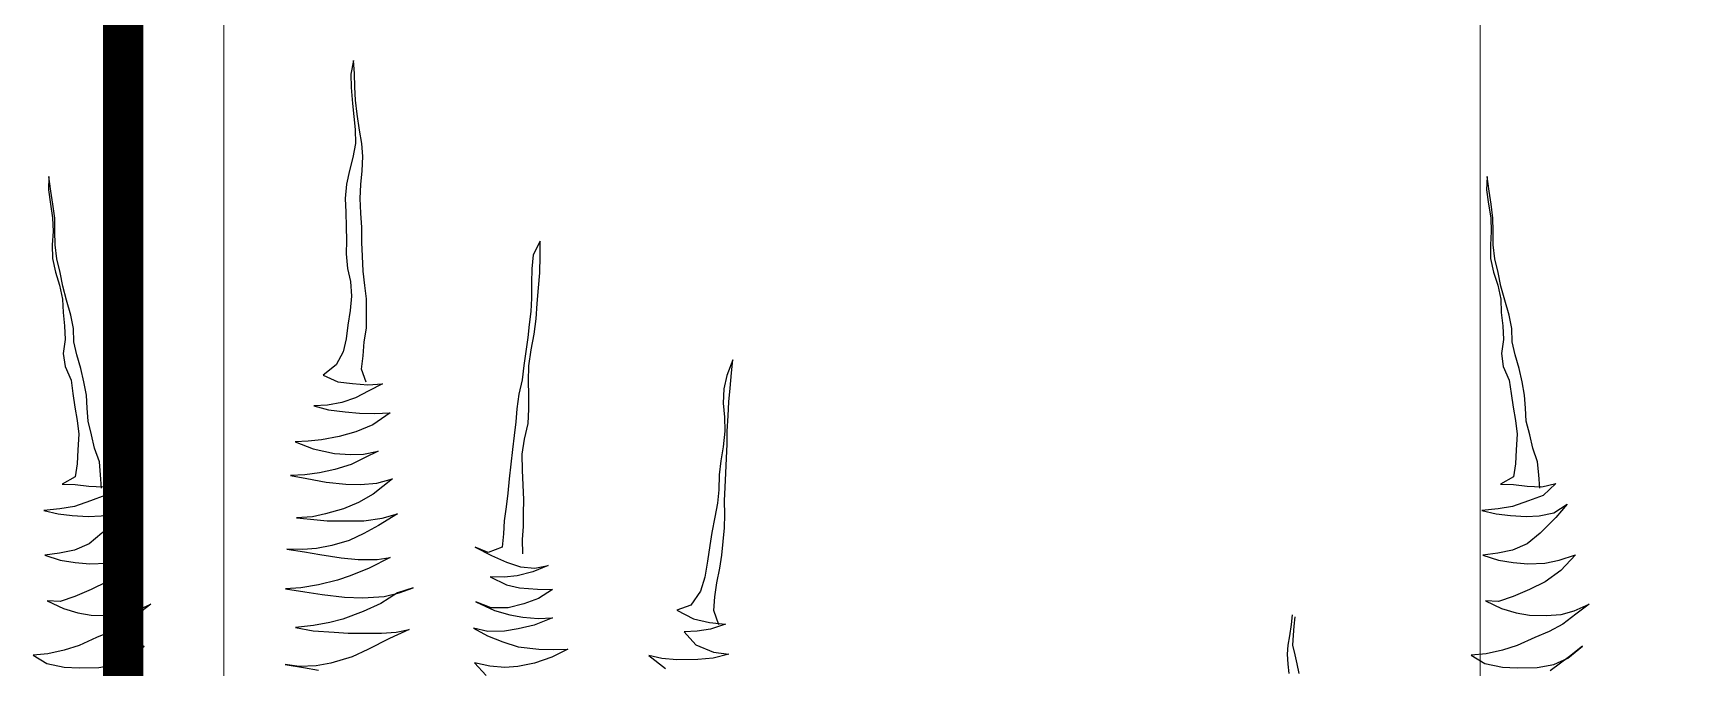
# Model space of a CAD drawing. Header units: metres. Extents: x -58 to 722, y -1100 to 345.
# Drawn here: x 31.491 to 32.314, y 104.508 to 104.823 of the extents above; entities that cross this region are included whole.
import ezdxf

# ---------------------------------------------------------------- set-up
doc = ezdxf.new("R2010")
doc.units = ezdxf.units.M
doc.header["$MEASUREMENT"] = 0
doc.layers.add('FSR_ARQ_002MURO', color=150, linetype='Continuous', lineweight=30)
doc.layers.add('FSR_ARQ_013VENTANAS', color=4, linetype='Continuous', lineweight=5)
doc.layers.add('FSR_ARQ_005VEGETACION', color=64, linetype='Continuous')
doc.layers.add('FSR_ARQ_010MUROBAJO', color=33, linetype='Continuous')

# ---------------------------------------------------------------- blocks, each defined once
blk = doc.blocks.new('arbustos 01')
at = {"layer": 'FSR_ARQ_005VEGETACION', "color": 103}
for p, q in [((189.08572, -31.16725), (189.08583, -31.15973)), ((189.08583, -31.15973), (189.08644, -31.15255)), ((189.08644, -31.15255), (189.08787, -31.1601)), ((189.08787, -31.1601), (189.08777, -31.16745)), ((189.08528, -31.17459), (189.08572, -31.16725)), ((189.08777, -31.16745), (189.08697, -31.17633)), ((189.08449, -31.18228), (189.08528, -31.17459)), ((189.08697, -31.17633), (189.08636, -31.1835)), ((189.08318, -31.19115), (189.08449, -31.18228)), ((189.08636, -31.1835), (189.08558, -31.19067)), ((189.08188, -31.19848), (189.08318, -31.19115)), ((189.08558, -31.19067), (189.0853, -31.19853)), ((189.08127, -31.20566), (189.08188, -31.19848)), ((189.08168, -31.21353), (189.08127, -31.20566)), ((189.0853, -31.19853), (189.0869, -31.20625)), ((189.0869, -31.20625), (189.08869, -31.21345)), ((189.08243, -31.22106), (189.08168, -31.21353)), ((189.08869, -31.21345), (189.0903, -31.221)), ((189.08284, -31.22893), (189.08243, -31.22106)), ((189.0903, -31.221), (189.09104, -31.22887)), ((189.25258, -31.23192), (189.2537, -31.22476)), ((189.2537, -31.22476), (189.25484, -31.21673)), ((189.25508, -31.22409), (189.25395, -31.23194)), ((189.25484, -31.21673), (189.25508, -31.22409)), ((189.08238, -31.23696), (189.08284, -31.22893)), ((189.09104, -31.22887), (189.09077, -31.23639)), ((189.25162, -31.23977), (189.25258, -31.23192)), ((189.25395, -31.23194), (189.25282, -31.23962)), ((189.08194, -31.24482), (189.08238, -31.23696)), ((189.09077, -31.23639), (189.09049, -31.2446)), ((189.25152, -31.24695), (189.25162, -31.23977)), ((189.25282, -31.23962), (189.25254, -31.24714)), ((188.98324, -31.26058), (188.98335, -31.25254)), ((188.98335, -31.25254), (188.98718, -31.25995)), ((189.08182, -31.2532), (189.08194, -31.24482)), ((189.09049, -31.2446), (189.09039, -31.25212)), ((189.09039, -31.25212), (189.09046, -31.25947)), ((189.25142, -31.25448), (189.25152, -31.24695)), ((189.25254, -31.24714), (189.25296, -31.2545)), ((188.98345, -31.26999), (188.98324, -31.26058)), ((188.98718, -31.25995), (188.98793, -31.26782)), ((189.08109, -31.26909), (189.08155, -31.26072)), ((189.08155, -31.26072), (189.08182, -31.2532)), ((189.09046, -31.25947), (189.08983, -31.2675)), ((189.25046, -31.26216), (189.25142, -31.25448)), ((189.25296, -31.2545), (189.25285, -31.26202)), ((188.98419, -31.2782), (188.98345, -31.26999)), ((188.98793, -31.26782), (188.98799, -31.27552)), ((189.08013, -31.27694), (189.08109, -31.26909)), ((189.08983, -31.2675), (189.0882, -31.27483)), ((189.24718, -31.27733), (189.24864, -31.26983)), ((189.24864, -31.26983), (189.25046, -31.26216)), ((189.25121, -31.26952), (189.24889, -31.27684)), ((189.25285, -31.26202), (189.25121, -31.26952)), ((188.98493, -31.28693), (188.98419, -31.2782)), ((188.98799, -31.27552), (188.98805, -31.28407)), ((189.07935, -31.28428), (189.08013, -31.27694)), ((189.0882, -31.27483), (189.08757, -31.28286)), ((189.24502, -31.28516), (189.24718, -31.27733)), ((189.24889, -31.27684), (189.24725, -31.28451)), ((188.9855, -31.29549), (188.98493, -31.28693)), ((188.98805, -31.28407), (188.98846, -31.29143)), ((189.07923, -31.29266), (189.07935, -31.28428)), ((189.08757, -31.28286), (189.08832, -31.29073)), ((189.24268, -31.29334), (189.24502, -31.28516)), ((189.24725, -31.28451), (189.24698, -31.29186)), ((188.98658, -31.30388), (188.9855, -31.29549)), ((188.98846, -31.29143), (188.98939, -31.29862)), ((189.0793, -31.30053), (189.07923, -31.29266)), ((189.08832, -31.29073), (189.08958, -31.29896)), ((189.24121, -31.30084), (189.24268, -31.29334)), ((189.24698, -31.29186), (189.24619, -31.29937)), ((188.98834, -31.31263), (188.98658, -31.30388)), ((188.98939, -31.29862), (188.99015, -31.30581)), ((188.99015, -31.30581), (188.99124, -31.31352)), ((189.08056, -31.30807), (189.0793, -31.30053)), ((189.08958, -31.29896), (189.0905, -31.30649)), ((189.0905, -31.30649), (189.09211, -31.31369)), ((189.24094, -31.30819), (189.24121, -31.30084)), ((189.24619, -31.29937), (189.24575, -31.30689)), ((189.24575, -31.30689), (189.24684, -31.3146)), ((188.98959, -31.32136), (188.98834, -31.31263)), ((188.99124, -31.31352), (188.99233, -31.32123)), ((189.08114, -31.31594), (189.08056, -31.30807)), ((189.08207, -31.3233), (189.08114, -31.31594)), ((189.09211, -31.31369), (189.09595, -31.32093)), ((189.23715, -31.32284), (189.23931, -31.31535)), ((189.23931, -31.31535), (189.24094, -31.30819)), ((189.24684, -31.3146), (189.24589, -31.32177)), ((188.87755, -31.32531), (188.87679, -31.31812)), ((188.87679, -31.31812), (188.88009, -31.32672)), ((188.87829, -31.3337), (188.87755, -31.32531)), ((188.98965, -31.32991), (188.98959, -31.32136)), ((188.99233, -31.32123), (188.99325, -31.32911)), ((189.07938, -31.33043), (189.08207, -31.3233)), ((189.09595, -31.32093), (189.10323, -31.3265)), ((189.23551, -31.33017), (189.23715, -31.32284)), ((189.24589, -31.32177), (189.24254, -31.32924)), ((188.87904, -31.34124), (188.87829, -31.3337)), ((188.88009, -31.32672), (188.8817, -31.33409)), ((188.8817, -31.33409), (188.88211, -31.34196)), ((188.98954, -31.33744), (188.98965, -31.32991)), ((188.99325, -31.32911), (188.99502, -31.337)), ((189.07853, -31.33198), (189.0705, -31.33135)), ((189.0705, -31.33135), (189.07797, -31.33522)), ((189.08692, -31.33123), (189.07853, -31.33198)), ((189.09514, -31.33032), (189.08692, -31.33123)), ((189.10323, -31.3265), (189.09514, -31.33032)), ((189.23405, -31.33768), (189.23551, -31.33017)), ((189.24254, -31.32924), (189.24158, -31.33675)), ((188.87945, -31.34911), (188.87904, -31.34124)), ((188.88211, -31.34196), (188.88132, -31.34982)), ((188.98961, -31.3453), (188.98954, -31.33744)), ((188.99502, -31.337), (188.99611, -31.34522)), ((189.07797, -31.33522), (189.08544, -31.33908)), ((189.08544, -31.33908), (189.09293, -31.34158)), ((189.09293, -31.34158), (189.10078, -31.34322)), ((189.10829, -31.34349), (189.10023, -31.34578)), ((189.10078, -31.34322), (189.10829, -31.34349)), ((189.23361, -31.34485), (189.23405, -31.33768)), ((189.24158, -31.33675), (189.24045, -31.34426)), ((188.87984, -31.35749), (188.87945, -31.34911)), ((188.88132, -31.34982), (188.88121, -31.35751)), ((188.98984, -31.35334), (188.98961, -31.3453)), ((188.99611, -31.34522), (188.99669, -31.35241)), ((188.99669, -31.35241), (188.99762, -31.35994)), ((189.07472, -31.34783), (189.06618, -31.34737)), ((189.06618, -31.34737), (189.07584, -31.354)), ((189.0831, -31.3476), (189.07472, -31.34783)), ((189.09115, -31.34685), (189.0831, -31.3476)), ((189.10023, -31.34578), (189.09115, -31.34685)), ((189.23118, -31.35952), (189.23317, -31.35203)), ((189.23317, -31.35203), (189.23361, -31.34485)), ((189.23916, -31.3516), (189.2382, -31.35911)), ((189.24045, -31.34426), (189.23916, -31.3516)), ((188.87992, -31.36467), (188.87984, -31.35749)), ((188.88121, -31.35751), (188.88212, -31.36624)), ((188.99195, -31.36192), (188.98984, -31.35334)), ((188.9932, -31.37031), (188.99195, -31.36192)), ((188.99762, -31.35994), (188.99854, -31.36765)), ((189.07584, -31.354), (189.08519, -31.35788)), ((189.08519, -31.35788), (189.09439, -31.3604)), ((189.09439, -31.3604), (189.10411, -31.36224)), ((189.10411, -31.36224), (189.11145, -31.36303)), ((189.22955, -31.36685), (189.23118, -31.35952)), ((189.2382, -31.35911), (189.23877, -31.36783)), ((188.88033, -31.37237), (188.87992, -31.36467)), ((188.88212, -31.36624), (188.88338, -31.37395)), ((188.99308, -31.3792), (188.9932, -31.37031)), ((188.99854, -31.36765), (188.99946, -31.3757)), ((189.08092, -31.37031), (189.07273, -31.36866)), ((189.07273, -31.36866), (189.08038, -31.37218)), ((189.0881, -31.37041), (189.08092, -31.37031)), ((189.09699, -31.36984), (189.0881, -31.37041)), ((189.10883, -31.36727), (189.09699, -31.36984)), ((189.11862, -31.36347), (189.10883, -31.36727)), ((189.11145, -31.36303), (189.11862, -31.36347)), ((189.22688, -31.37451), (189.22955, -31.36685)), ((189.23877, -31.36783), (189.23917, -31.37553)), ((188.88073, -31.38076), (188.88033, -31.37237)), ((188.88338, -31.37395), (188.8843, -31.38166)), ((188.99263, -31.38723), (188.99308, -31.3792)), ((188.99946, -31.3757), (189.00037, -31.38392)), ((189.08038, -31.37218), (189.08768, -31.37587)), ((189.08768, -31.37587), (189.0967, -31.37873)), ((189.0967, -31.37873), (189.10523, -31.38056)), ((189.10523, -31.38056), (189.11342, -31.38169)), ((189.22627, -31.38169), (189.22688, -31.37451)), ((189.23917, -31.37553), (189.24027, -31.38273)), ((188.88096, -31.38845), (188.88073, -31.38076)), ((188.88137, -31.39598), (188.88096, -31.38845)), ((188.8843, -31.38166), (188.88453, -31.38987)), ((188.88453, -31.38987), (188.88529, -31.3974)), ((188.99235, -31.39544), (188.99263, -31.38723)), ((189.00037, -31.38392), (189.00112, -31.39179)), ((189.07352, -31.38628), (189.06483, -31.38394)), ((189.06483, -31.38394), (189.07566, -31.39229)), ((189.08257, -31.38709), (189.07352, -31.38628)), ((189.09061, -31.38685), (189.08257, -31.38709)), ((189.10156, -31.38581), (189.09061, -31.38685)), ((189.11219, -31.38373), (189.10156, -31.38581)), ((189.12128, -31.38197), (189.11219, -31.38373)), ((189.11342, -31.38169), (189.12128, -31.38197)), ((189.22464, -31.38833), (189.2168, -31.38652)), ((189.2168, -31.38652), (189.22389, -31.39311)), ((189.23268, -31.38793), (189.22464, -31.38833)), ((189.22565, -31.38903), (189.22627, -31.38169)), ((189.24021, -31.387), (189.23268, -31.38793)), ((189.2474, -31.38676), (189.24021, -31.387)), ((189.24027, -31.38273), (189.2474, -31.38676)), ((188.88127, -31.40367), (188.88137, -31.39598)), ((188.88529, -31.3974), (188.88672, -31.40512)), ((188.99242, -31.40296), (188.99235, -31.39544)), ((189.00112, -31.39179), (189.00204, -31.39933)), ((189.07566, -31.39229), (189.08363, -31.39702)), ((189.08363, -31.39702), (189.09196, -31.40055)), ((189.21795, -31.4026), (189.21049, -31.39789)), ((189.21049, -31.39789), (189.21688, -31.40532)), ((189.22389, -31.39311), (189.23188, -31.39612)), ((189.23188, -31.39612), (189.24073, -31.39915)), ((188.88134, -31.41103), (188.88127, -31.40367)), ((188.88672, -31.40512), (188.88832, -31.41352)), ((188.99249, -31.41031), (188.99242, -31.40296)), ((189.00204, -31.39933), (189.00313, -31.40704)), ((189.00313, -31.40704), (189.00355, -31.41423)), ((189.07069, -31.40556), (189.06217, -31.40322)), ((189.06217, -31.40322), (189.07269, -31.40969)), ((189.08076, -31.40707), (189.07069, -31.40556)), ((189.08999, -31.40719), (189.08076, -31.40707)), ((189.1011, -31.40717), (189.08999, -31.40719)), ((189.09196, -31.40055), (189.10184, -31.40325)), ((189.11018, -31.40627), (189.1011, -31.40717)), ((189.10184, -31.40325), (189.10917, -31.40489)), ((189.10917, -31.40489), (189.11805, -31.40552)), ((189.11805, -31.40552), (189.11018, -31.40627)), ((189.21688, -31.40532), (189.22549, -31.41399)), ((189.22596, -31.40442), (189.21795, -31.4026)), ((189.23314, -31.40469), (189.22596, -31.40442)), ((189.24186, -31.40413), (189.23314, -31.40469)), ((189.24073, -31.39915), (189.24875, -31.40046)), ((189.24974, -31.40321), (189.24186, -31.40413)), ((189.24875, -31.40046), (189.25763, -31.40143)), ((189.25763, -31.40143), (189.24974, -31.40321)), ((188.88209, -31.41856), (188.88134, -31.41103)), ((188.88832, -31.41352), (188.88959, -31.42071)), ((188.99307, -31.4175), (188.99249, -31.41031)), ((189.00355, -31.41423), (189.0043, -31.42159)), ((189.07269, -31.40969), (189.08066, -31.41408)), ((189.08066, -31.41408), (189.08882, -31.41795)), ((189.22549, -31.41399), (189.23259, -31.41973)), ((188.88285, -31.42609), (188.88209, -31.41856)), ((188.88394, -31.43329), (188.88285, -31.42609)), ((188.88959, -31.42071), (188.89084, -31.42945)), ((188.9928, -31.42536), (188.99307, -31.4175)), ((189.01022, -31.42628), (189.0018, -31.42993)), ((189.0043, -31.42159), (189.01196, -31.4246)), ((189.01918, -31.42162), (189.01022, -31.42628)), ((189.01196, -31.4246), (189.01918, -31.42162)), ((189.08882, -31.41795), (189.09835, -31.42081)), ((189.10513, -31.42569), (189.0933, -31.42758)), ((189.09835, -31.42081), (189.10688, -31.42247)), ((189.11352, -31.42427), (189.10513, -31.42569)), ((189.10688, -31.42247), (189.1144, -31.42291)), ((189.12329, -31.42286), (189.11352, -31.42427)), ((189.1144, -31.42291), (189.12329, -31.42286)), ((189.21502, -31.42889), (189.206, -31.42587)), ((189.206, -31.42587), (189.21409, -31.43452)), ((189.23259, -31.41973), (189.24075, -31.42326)), ((189.24075, -31.42326), (189.24893, -31.42491)), ((189.25712, -31.42605), (189.24854, -31.42884)), ((189.24893, -31.42491), (189.25712, -31.42605)), ((188.88572, -31.44135), (188.88394, -31.43329)), ((188.89084, -31.42945), (188.89226, -31.43819)), ((188.98619, -31.43331), (188.97886, -31.43184)), ((188.97886, -31.43184), (188.98736, -31.43538)), ((188.99407, -31.43256), (188.98619, -31.43331)), ((188.98736, -31.43538), (188.99605, -31.43755)), ((189.0018, -31.42993), (188.99407, -31.43256)), ((189.07346, -31.42851), (189.06612, -31.42739)), ((189.06612, -31.42739), (189.07784, -31.43336)), ((189.08389, -31.42848), (189.07346, -31.42851)), ((189.07784, -31.43336), (189.08821, -31.4376)), ((189.0933, -31.42758), (189.08389, -31.42848)), ((189.21409, -31.43452), (189.22273, -31.4408)), ((189.22287, -31.43054), (189.21502, -31.42889)), ((189.23227, -31.43084), (189.22287, -31.43054)), ((189.24031, -31.43009), (189.23227, -31.43084)), ((189.24854, -31.42884), (189.24031, -31.43009)), ((188.88681, -31.44906), (188.88572, -31.44135)), ((188.89226, -31.43819), (188.89472, -31.44592)), ((188.99476, -31.4442), (188.98467, -31.44492)), ((189.00197, -31.44242), (188.99476, -31.4442)), ((188.99605, -31.43755), (189.00322, -31.43833)), ((189.01092, -31.43809), (189.00197, -31.44242)), ((189.00322, -31.43833), (189.01092, -31.43809)), ((189.06124, -31.44698), (189.05341, -31.44414)), ((189.05341, -31.44414), (189.06209, -31.44699)), ((189.08821, -31.4376), (189.09536, -31.43992)), ((189.09536, -31.43992), (189.10575, -31.44246)), ((189.10575, -31.44246), (189.11565, -31.44413)), ((189.11565, -31.44413), (189.12402, -31.44476)), ((189.22273, -31.4408), (189.23139, -31.44502)), ((188.88722, -31.45676), (188.88681, -31.44906)), ((188.89472, -31.44592), (188.90008, -31.45369)), ((188.90008, -31.45369), (188.90774, -31.45652)), ((188.98467, -31.44492), (188.97646, -31.44498)), ((188.97646, -31.44498), (188.98425, -31.45004)), ((188.98425, -31.45004), (188.99225, -31.45306)), ((188.99225, -31.45306), (189.00094, -31.45523)), ((189.01877, -31.45188), (189.00844, -31.4567)), ((189.01034, -31.45518), (189.01877, -31.45188)), ((189.06942, -31.44897), (189.06124, -31.44698)), ((189.06209, -31.44699), (189.07142, -31.45276)), ((189.08121, -31.44965), (189.06942, -31.44897)), ((189.07142, -31.45276), (189.0811, -31.45717)), ((189.09147, -31.44927), (189.08121, -31.44965)), ((189.1038, -31.4479), (189.09147, -31.44927)), ((189.1134, -31.44632), (189.1038, -31.4479)), ((189.12402, -31.44476), (189.1134, -31.44632)), ((189.20661, -31.45682), (189.19845, -31.45312)), ((189.19845, -31.45312), (189.20573, -31.45869)), ((189.23139, -31.44502), (189.2404, -31.4489)), ((189.2404, -31.4489), (189.24857, -31.45175)), ((189.25576, -31.45133), (189.24681, -31.45566)), ((189.24857, -31.45175), (189.25576, -31.45133)), ((188.56621, -31.46026), (188.56664, -31.46528)), ((188.56794, -31.46442), (188.56739, -31.45905)), ((188.88462, -31.46454), (188.88722, -31.45676)), ((188.89861, -31.46136), (188.88969, -31.46329)), ((188.90774, -31.45652), (188.89861, -31.46136)), ((188.98445, -31.46116), (188.97642, -31.46071)), ((188.97642, -31.46071), (188.98662, -31.46478)), ((188.99283, -31.46042), (188.98445, -31.46116)), ((189.00003, -31.45915), (188.99283, -31.46042)), ((189.00844, -31.4567), (189.00003, -31.45915)), ((189.00094, -31.45523), (189.01034, -31.45518)), ((189.0811, -31.45717), (189.09233, -31.46143)), ((189.09233, -31.46143), (189.09949, -31.46323)), ((189.20573, -31.45869), (189.21301, -31.46426)), ((189.21393, -31.45897), (189.20661, -31.45682)), ((189.22213, -31.45943), (189.21393, -31.45897)), ((189.23137, -31.45921), (189.22213, -31.45943)), ((189.23874, -31.45794), (189.23137, -31.45921)), ((189.24681, -31.45566), (189.23874, -31.45794)), ((188.56664, -31.46528), (188.56718, -31.47029)), ((188.56718, -31.47029), (188.56738, -31.47579)), ((188.56886, -31.47063), (188.56794, -31.46442)), ((188.56977, -31.47576), (188.56886, -31.47063)), ((188.88969, -31.46329), (188.88079, -31.4642)), ((188.88079, -31.4642), (188.88913, -31.46704)), ((188.88913, -31.46704), (188.89647, -31.46817)), ((188.89647, -31.46817), (188.90364, -31.46844)), ((188.90364, -31.46844), (188.89722, -31.4757)), ((188.98662, -31.46478), (188.99548, -31.46678)), ((188.99548, -31.46678), (189.00299, -31.46808)), ((189.00299, -31.46808), (189.01222, -31.46837)), ((189.01236, -31.47077), (189.00393, -31.47407)), ((189.01222, -31.46837), (189.02011, -31.46643)), ((189.02011, -31.46643), (189.01236, -31.47077)), ((189.06282, -31.46872), (189.05566, -31.46725)), ((189.05566, -31.46725), (189.06654, -31.47219)), ((189.07102, -31.46917), (189.06282, -31.46872)), ((189.0782, -31.46927), (189.07102, -31.46917)), ((189.08949, -31.46925), (189.0782, -31.46927)), ((189.09719, -31.46867), (189.08949, -31.46925)), ((189.10866, -31.46797), (189.09719, -31.46867)), ((189.09949, -31.46323), (189.10852, -31.46506)), ((189.10852, -31.46506), (189.11843, -31.46605)), ((189.11843, -31.46605), (189.10866, -31.46797)), ((189.21301, -31.46426), (189.22047, -31.46829)), ((189.22047, -31.46829), (189.22846, -31.47165)), ((189.22846, -31.47165), (189.23815, -31.47606)), ((188.56626, -31.48118), (188.56501, -31.48622)), ((188.56738, -31.47579), (188.56626, -31.48118)), ((188.5702, -31.48077), (188.56977, -31.47576)), ((188.56991, -31.48627), (188.5702, -31.48077)), ((188.88742, -31.47967), (188.87903, -31.48076)), ((188.87903, -31.48076), (188.88771, -31.4831)), ((188.89722, -31.4757), (188.88742, -31.47967)), ((188.97583, -31.47831), (188.96797, -31.47803)), ((188.96797, -31.47803), (188.9768, -31.48243)), ((188.98404, -31.47808), (188.97583, -31.47831)), ((188.99552, -31.4767), (188.98404, -31.47808)), ((189.00393, -31.47407), (188.99552, -31.4767)), ((189.06654, -31.47219), (189.0786, -31.47817)), ((189.0786, -31.47817), (189.08726, -31.48239)), ((189.21019, -31.48303), (189.20207, -31.47642)), ((189.20207, -31.47642), (189.20934, -31.48216)), ((189.23815, -31.47606), (189.24632, -31.47856)), ((189.24632, -31.47856), (189.25536, -31.48057)), ((189.25536, -31.48057), (189.26355, -31.48136)), ((188.56501, -31.48622), (188.56389, -31.4915)), ((188.56939, -31.49154), (188.56991, -31.48627)), ((188.88771, -31.4831), (188.89608, -31.48372)), ((188.89608, -31.48372), (188.90771, -31.48388)), ((188.90771, -31.48388), (188.91609, -31.48331)), ((188.9233, -31.48153), (188.91397, -31.48875)), ((188.91609, -31.48331), (188.9233, -31.48153)), ((188.9768, -31.48243), (188.9865, -31.48581)), ((188.9865, -31.48581), (188.99571, -31.48764)), ((188.99571, -31.48764), (189.00289, -31.48825)), ((189.00289, -31.48825), (189.0111, -31.48751)), ((189.0111, -31.48751), (189.01951, -31.48557)), ((189.01951, -31.48557), (189.01308, -31.49266)), ((189.08726, -31.48239), (189.09901, -31.4858)), ((189.09901, -31.4858), (189.10703, -31.48727)), ((189.11402, -31.48822), (189.1058, -31.48965)), ((189.10703, -31.48727), (189.11643, -31.48757)), ((189.12414, -31.48648), (189.11402, -31.48822)), ((189.11643, -31.48757), (189.12414, -31.48648)), ((189.20934, -31.48216), (189.22001, -31.49)), ((189.218, -31.48656), (189.21019, -31.48303)), ((189.22721, -31.48822), (189.218, -31.48656)), ((189.23815, -31.48837), (189.22721, -31.48822)), ((189.24637, -31.48797), (189.23815, -31.48837)), ((189.25597, -31.48605), (189.24637, -31.48797)), ((189.26355, -31.48136), (189.25597, -31.48605))]:
    blk.add_line(p, q, dxfattribs=at)

msp = doc.modelspace()

# ---------------------------------------------------------------- linework, layer by layer
at = {"layer": 'FSR_ARQ_002MURO', "lineweight": 0, "const_width": 0.02}
msp.add_lwpolyline([(31.53635, 104.15149), (31.53635, 108.75149)], dxfattribs=at)
at = {"layer": 'FSR_ARQ_010MUROBAJO', "lineweight": 0}
msp.add_line((32.21135, 104.20149), (32.21135, 106.60149), dxfattribs=at)
at = {"layer": 'FSR_ARQ_013VENTANAS', "lineweight": 0}
for points in [[(35.41135, 106.65149), (31.53635, 106.65149), (31.53635, 104.15149), (35.41135, 104.15149)], [(35.36135, 106.60149), (31.58635, 106.60149), (31.58635, 104.20149), (35.36135, 104.20149)]]:
    msp.add_lwpolyline(points, close=True, dxfattribs=at)

# ---------------------------------------------------------------- block references
at = {"layer": 'FSR_ARQ_005VEGETACION', "xscale": -0.9, "yscale": 0.9, "zscale": 0.9}
for p in [(201.82869, 132.84711), (202.5441, 132.84711)]:
    msp.add_blockref('arbustos 01', p, dxfattribs=at)

doc.saveas('drawing.dxf')
